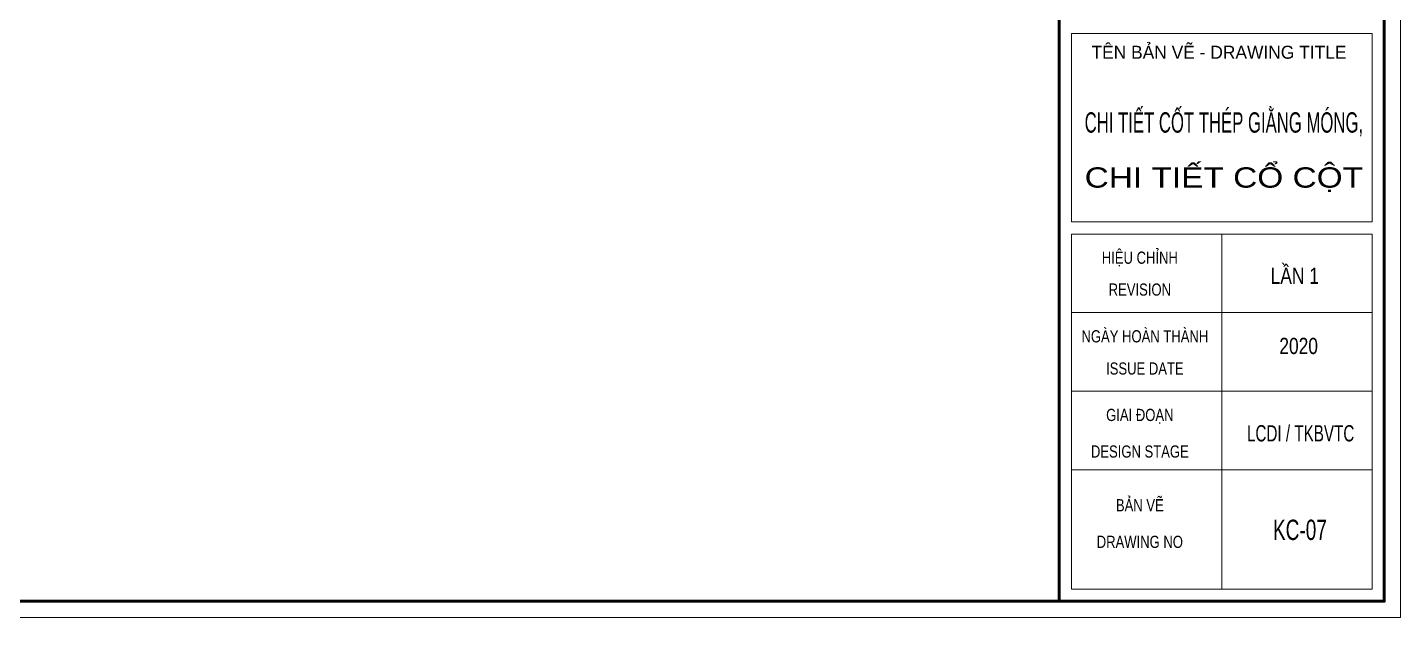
# Model space of a CAD drawing. Header units: inches. Extents: x 541671 to 837720, y 76128 to 1008472.
# Drawn here: x 613658 to 619572, y 344656 to 347197 of the extents above; entities that cross this region are included whole.
import ezdxf
from ezdxf.enums import TextEntityAlignment as Align

# ---------------------------------------------------------------- set-up
doc = ezdxf.new("R2010")
doc.units = ezdxf.units.IN
doc.header["$MEASUREMENT"] = 0
doc.layers.get('0').update_dxf_attribs({"lineweight": 18})
doc.layers.add('Khungten_LCDI', color=7, linetype='Continuous')
doc.layers.add('LC Net thay', color=7, linetype='Continuous', lineweight=25)
doc.layers.add('LC Text1', color=3, linetype='Continuous', lineweight=20)
doc.styles.add('Khungten', font='VHAVAN_2.TTF', dxfattribs={"width": 0.8, "height": 5000})
doc.styles.add('Title', font='VHAVAN_2.TTF', dxfattribs={"width": 0.8})

# ---------------------------------------------------------------- blocks, each defined once
blk = doc.blocks.new('lcdi fix')
at = {"layer": 'Defpoints', "lineweight": 0}
blk.add_lwpolyline([(-1200, -14850), (-1200, 14850), (40800, 14850), (40800, -14850)], close=True, dxfattribs=at)
at = {"layer": 'Khungten_LCDI', "color": 5, "lineweight": 60}
blk.add_line((36600, 14650), (36600, -14650), dxfattribs=at)
at = {"layer": 'Khungten_LCDI', "color": 5, "lineweight": 25}
blk.add_line((40600, -14650), (40600, 14650), dxfattribs=at)
at = {"layer": 'Khungten_LCDI', "color": 9, "lineweight": 15}
for p, q in [((38600, -10133), (38600, -14500)), ((40450, -11100), (36750, -11100)), ((40450, -12067), (36750, -12067)), ((40450, -13033), (36750, -13033))]:
    blk.add_line(p, q, dxfattribs=at)
at = {"layer": 'Khungten_LCDI', "color": 5, "lineweight": 60}
blk.add_lwpolyline([(0, -14650), (0, 14650), (40600, 14650), (40600, -14650)], close=True, dxfattribs=at)
at = {"layer": 'Khungten_LCDI', "color": 9, "lineweight": 15}
for points in [[(36750, -9983), (40450, -9983), (40450, -7667), (36750, -7667)], [(36750, -14500), (40450, -14500), (40450, -10133), (36750, -10133)]]:
    blk.add_lwpolyline(points, close=True, dxfattribs=at)
at = {"color": 7, "style": 'Khungten'}
blk.add_text('tªn b¶n vÏ - drawing title', height=160, dxfattribs=at).set_placement((38566, -7977), align=Align.CENTER)
at = {"color": 7}
for s, height, style, width, p in [('hiÖu chØnh', 150, 'Khungten', 0.8, (37592, -10499)), ('revision', 150, 'Khungten', 0.8, (37592, -10891)), ('ngµy hoµn thµnh', 150, 'Khungten', 0.8, (37654, -11466)), ('issue date', 150, 'Khungten', 0.8, (37654, -11862)), ('giai ®o¹n', 150, 'Khungten', 0.8, (37592, -12433)), ('lcdi / tkBVTC', 200, 'Title', 0.7, (39571, -12684)), ('design stage', 150, 'Khungten', 0.8, (37592, -12883)), ('b¶n vÏ', 150, 'Khungten', 0.8, (37592, -13544)), ('drawing nO', 150, 'Khungten', 0.8, (37592, -13994))]:
    blk.add_text(s, height=height, dxfattribs=dict(at, style=style, width=width)).set_placement(p, align=Align.CENTER)
at = {"color": 7, "style": 'Khungten', "width": 0.8}
for tag, p in [('REVISION', (39499, -10746)), ('NGAYHT', (39546, -11609))]:
    blk.add_attdef(tag, text='', height=200, dxfattribs=at).set_placement(p, align=Align.CENTER)
at = {"layer": 'LC Text1', "style": 'Title', "width": 1.824646}
for tag, p, p2 in [('TENBANVE1', (36913, -8886), (40339, -8886)), ('TENBANVE2', (36913, -9562), (40339, -9562))]:
    blk.add_attdef(tag, text='', height=250, dxfattribs=at).set_placement(p, p2, align=Align.FIT)
at = {"layer": 'LC Text1', "style": 'Title', "width": 0.7}
blk.add_attdef('SOBANVE', text='', height=250, dxfattribs=at).set_placement((39562, -13896), align=Align.CENTER)

msp = doc.modelspace()

# ---------------------------------------------------------------- block references
at = {"layer": 'LC Net thay'}
ref = msp.add_blockref('lcdi fix', (605292, 349853.9), dxfattribs=dict(at, xscale=0.3500000090783435, yscale=0.3500000090783435, zscale=0.3500000090783435))
ref.add_attrib('TENBANVE2', 'chi tiÕt cæ cét', dxfattribs={"layer": 'LC Text1', "height": 87.5, "style": 'Title', "width": 1.272605}).set_placement((618211.5, 346507), (619410.7, 346507), align=Align.FIT)
ref.add_attrib('NGAYHT', '2020', dxfattribs={"layer": 'LC Text1', "height": 70, "style": 'Khungten', "width": 0.8}).set_placement((619133.2, 345790.6), align=Align.CENTER)
ref.add_attrib('REVISION', 'lÇn 1', dxfattribs={"layer": 'LC Text1', "height": 70, "style": 'Khungten', "width": 0.8}).set_placement((619116.6, 346092.7), align=Align.CENTER)
ref.add_attrib('SOBANVE', 'kc-07', dxfattribs={"layer": 'LC Text1', "height": 87.5, "style": 'Title', "width": 0.7}).set_placement((619138.7, 344990.2), align=Align.CENTER)
ref.add_attrib('TENBANVE1', 'chi tiÕt cèt thÐp gi»ng mãng,', dxfattribs={"layer": 'LC Text1', "height": 87.5, "style": 'Title', "width": 0.625308}).set_placement((618211.5, 346743.9), (619410.7, 346743.9), align=Align.FIT)

doc.saveas('drawing.dxf')
